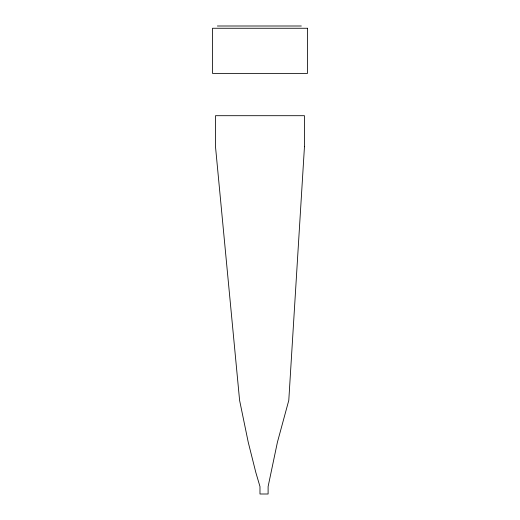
<?xml version="1.0" encoding="UTF-8"?>
<svg xmlns="http://www.w3.org/2000/svg" width="520" height="520" viewBox="0 0 520 520"><rect width="100%" height="100%" fill="white"/><g stroke="black" fill="none" stroke-linecap="round" stroke-linejoin="round"><path stroke-width="0.78" d="M217.38 26L301.327 26M304.46 146.698L288.788 400.368L277.401 442.286L268.106 486.584L268.106 494L259.981 494L259.981 486.584L255.794 472.349L248.248 442.286L239.597 400.368L215.501 146.698L215.501 115.694L304.46 115.694L304.46 146.698M307.508 28.262L212.492 28.262L212.492 73.385L307.508 73.385L307.508 28.262"/></g></svg>
